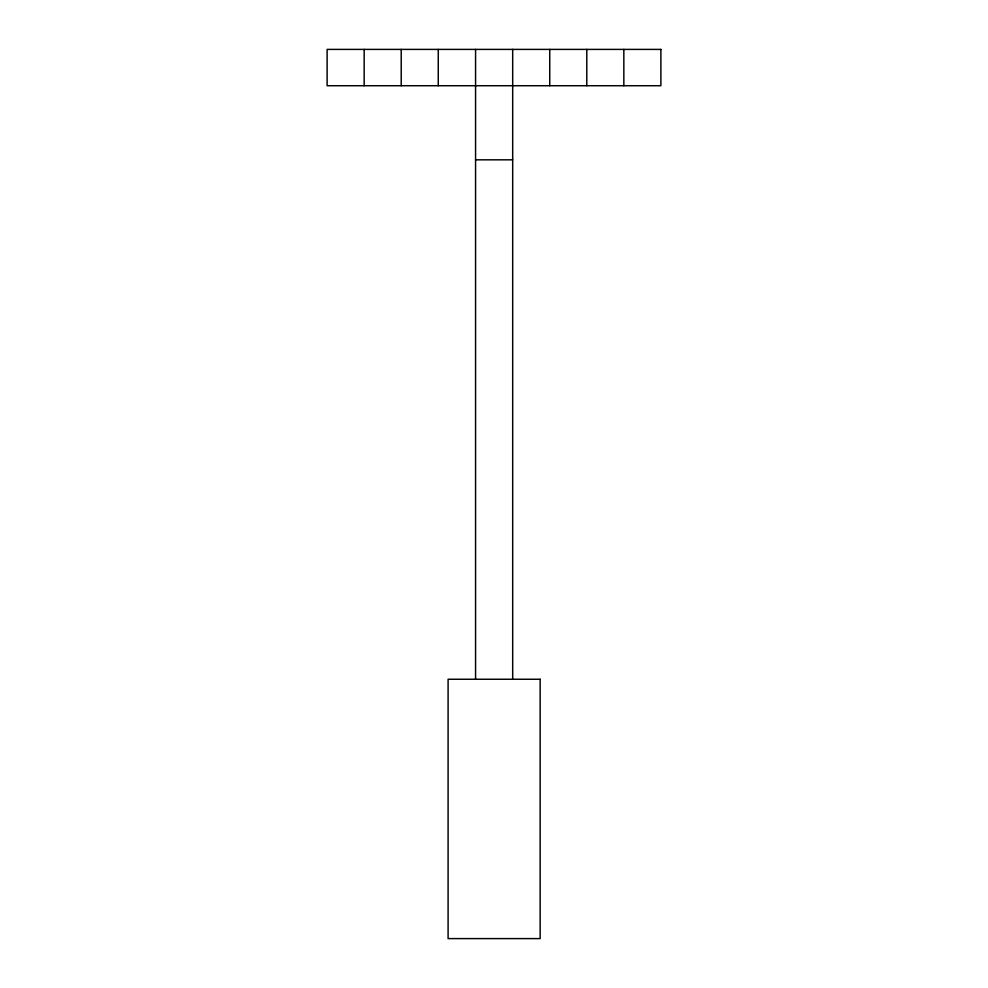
<?xml version="1.0" encoding="UTF-8"?>
<svg xmlns="http://www.w3.org/2000/svg" width="988" height="988" viewBox="0 0 988 988"><rect width="100%" height="100%" fill="white"/><g stroke="black" fill="none" stroke-linecap="round" stroke-linejoin="round"><path stroke-width="1.48" d="M475.574 159.821L512.686 159.821M623.836 49.4L623.836 85.721M586.786 49.4L586.786 85.721M549.736 49.4L549.736 85.721M512.686 49.4L512.686 679.25M475.574 49.4L475.574 679.25M438.264 49.4L438.264 85.721M401.214 49.4L401.214 85.721M364.164 49.4L364.164 85.721M660.886 49.4L327.114 49.4L327.114 85.721L660.886 85.721L660.886 49.4M540.152 679.25L448.095 679.25L448.095 938.6L540.152 938.6L540.152 679.25"/></g></svg>
